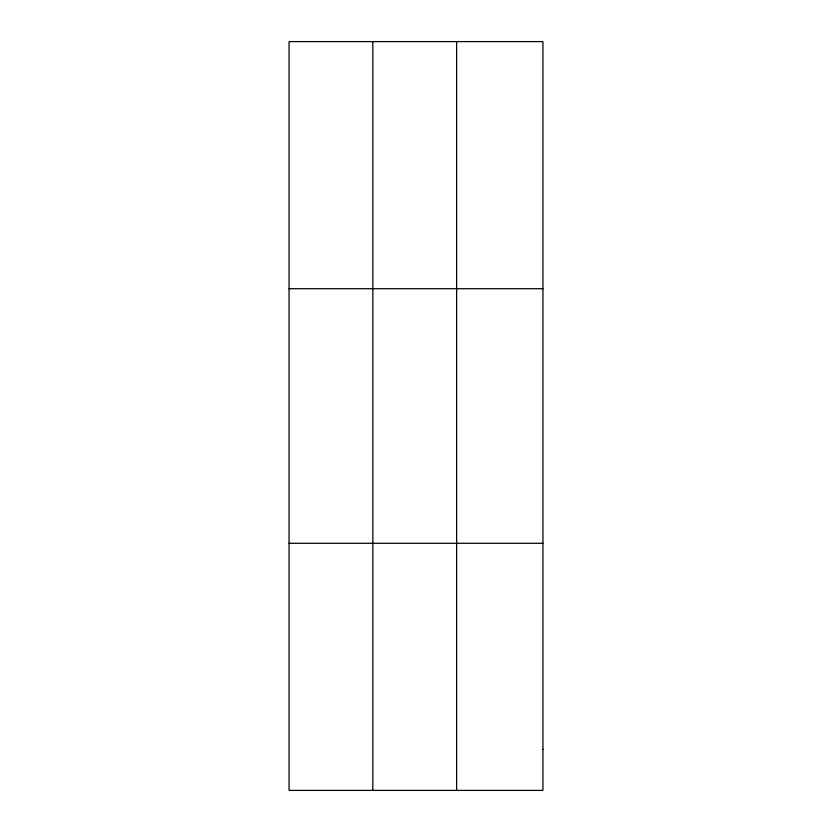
<?xml version="1.0" encoding="UTF-8"?>
<svg xmlns="http://www.w3.org/2000/svg" width="832" height="832" viewBox="0 0 832 832"><rect width="100%" height="100%" fill="white"/><g stroke="black" fill="none" stroke-linecap="round" stroke-linejoin="round"><path stroke-width="1.25" d="M372.84 41.6L372.84 790.4M456.622 41.6L456.622 790.4M289.058 288.704L542.942 288.704M289.058 543.296L542.942 543.296M542.942 749.216L542.942 790.4L289.058 790.4L289.058 41.6L542.942 41.6L542.942 749.216"/></g></svg>
